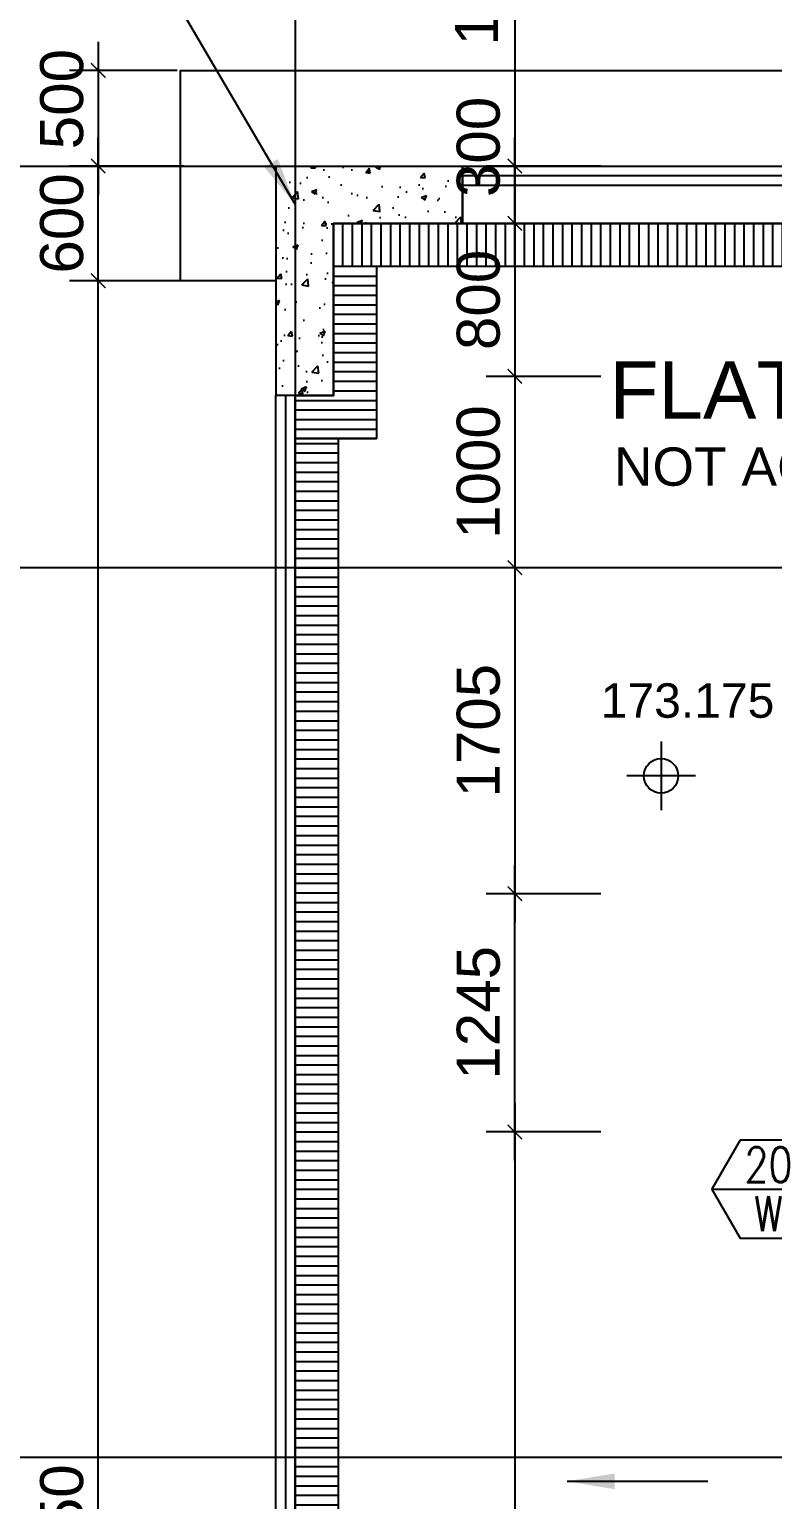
# Model space of a CAD drawing. Header units: millimetres. Extents: x 1500 to 71987, y 7230 to 49618.
# Drawn here: x 8609 to 12498, y 28478 to 36164 of the extents above; entities that cross this region are included whole.
import ezdxf
from ezdxf.enums import TextEntityAlignment as Align

# ---------------------------------------------------------------- set-up
doc = ezdxf.new("R2010")
doc.units = ezdxf.units.MM
doc.header["$MEASUREMENT"] = 0
doc.linetypes.add('CENTERX2', pattern=[101.6, 63.5, -12.7, 12.7, -12.7])
doc.layers.get('0').update_dxf_attribs({"color": 8})
doc.layers.get('Defpoints').update_dxf_attribs({"color": 8})
for name, color, linetype in [('Architectural Features', 8, 'Continuous'), ('arrow', 8, 'Continuous'), ('channel', 8, 'Continuous'), ('DLN032__', 8, 'Continuous'), ('GBP Dim', 8, 'Continuous'), ('GBP Text 200', 8, 'Continuous'), ('GBP Text 250', 8, 'Continuous'), ('grid', 8, 'CENTERX2'), ('hatch', 8, 'Continuous'), ('LEVEL', 8, 'Continuous'), ('parapet', 8, 'Continuous'), ('TEXT Ref', 8, 'Continuous'), ('WALL-NEW', 8, 'Continuous'), ('Window Mark', 8, 'Continuous')]:
    doc.layers.add(name, color=color, linetype=linetype)
doc.styles.add('ARIAL', font='arial.ttf')
doc.styles.add('BH', font='arial.ttf')
doc.styles.add('ROMANS', font='romans.shx')
doc.dimstyles.new('200 GBP', dxfattribs={"dimscale": 1.5, "dimtxt": 150, "dimasz": 50, "dimexe": 100, "dimexo": 50, "dimgap": 50, "dimtad": 1, "dimdec": 0, "dimzin": 0, "dimdsep": 46, "dimtxsty": 'BH', "dimblk": 'ARCHTICK', "dimcen": 0.09, "dimdle": 100, "dimclrd": 9, "dimclre": 9, "dimclrt": 1, "dimadec": 0, "dimazin": 0, "dimtfac": 1, "dimtdec": 0, "dimtix": 1, "dimtmove": 2, "dimatfit": 3, "dimldrblk": 'ARCHTICK', "dimfxl": 300, "dimfxlon": 1, "dimtolj": 1, "dimtzin": 0, "dimarcsym": 0})
doc.dimstyles.get("Standard").update_dxf_attribs({"dimtxt": 0.18, "dimasz": 0.18, "dimexe": 0.18, "dimexo": 0.0625, "dimgap": 0.09, "dimtad": 0, "dimtih": 1, "dimtoh": 1, "dimdec": 4, "dimzin": 0, "dimdsep": 46, "dimtxsty": 'Standard', "dimcen": 0.09, "dimadec": 0, "dimazin": 0, "dimtfac": 1, "dimtdec": 4, "dimtofl": 0, "dimtmove": 0, "dimatfit": 3, "dimfxl": 1, "dimtolj": 1, "dimtzin": 0, "dimarcsym": 0})

# ---------------------------------------------------------------- blocks, each defined once
blk = doc.blocks.new('A$C65CE4B9A')
at = {"layer": 'grid', "ltscale": 200}
for p, q in [((-59000, 10500), (-59000, -20450)), ((-66500, 0), (0, 0)), ((-66500, -6750), (0, -6750))]:
    blk.add_line(p, q, dxfattribs=at)
blk = doc.blocks.new('_ArchTick')
at = {"color": 0, "const_width": 0.1}
blk.add_lwpolyline([(0.5, 0.5), (-0.5, -0.5)], dxfattribs=at)
blk = doc.blocks.new('*D172')
at = {"layer": 'Defpoints', "color": 0, "transparency": 16777216}
for p in [(8969.3, 34850), (9878.9, 34850), (10378.9, 21600.1)]:
    blk.add_point(p, dxfattribs=at)
at = {"layer": 'GBP Dim', "color": 9, "lineweight": -2, "transparency": 16777216}
for p, q in [((8969.3, 21450.1), (8969.3, 35000)), ((9419.3, 34850), (8819.3, 34850)), ((9419.3, 21600.1), (8819.3, 21600.1))]:
    blk.add_line(p, q, dxfattribs=at)
at = {"layer": 'GBP Dim', "color": 9, "lineweight": -2, "transparency": 16777216, "xscale": 75, "yscale": 75, "zscale": 75}
for p, rotation in [((8969.3, 34850), 90), ((8969.3, 21600.1), 270)]:
    blk.add_blockref('_ArchTick', p, dxfattribs=dict(at, rotation=rotation))
at = {"layer": 'GBP Dim', "transparency": 16777216, "insert": (8779.3, 28225), "char_height": 225, "attachment_point": 5, "rotation": 90, "style": 'BH'}
blk.add_mtext('\\A1;13250', dxfattribs=at)
blk = doc.blocks.new('*D181')
at = {"layer": 'Defpoints', "color": 0, "transparency": 16777216}
for p in [(8969.1, 35450), (9500, 35450), (9500, 34850)]:
    blk.add_point(p, dxfattribs=at)
at = {"layer": 'GBP Dim', "color": 9, "lineweight": -2, "transparency": 16777216}
for p, q in [((8969.1, 34700), (8969.1, 35600)), ((9419.1, 35450), (8819.1, 35450)), ((9419.1, 34850), (8819.1, 34850))]:
    blk.add_line(p, q, dxfattribs=at)
at = {"layer": 'GBP Dim', "color": 9, "lineweight": -2, "transparency": 16777216, "xscale": 75, "yscale": 75, "zscale": 75}
for p, rotation in [((8969.1, 35450), 90), ((8969.1, 34850), 270)]:
    blk.add_blockref('_ArchTick', p, dxfattribs=dict(at, rotation=rotation))
at = {"layer": 'GBP Dim', "transparency": 16777216, "insert": (8779.2, 35150), "char_height": 225, "attachment_point": 5, "rotation": 90, "style": 'BH'}
blk.add_mtext('\\A1;600', dxfattribs=at)
blk = doc.blocks.new('*D182')
at = {"layer": 'Defpoints', "color": 0, "transparency": 16777216}
for p in [(12084.5, 35150), (11149.3, 34350), (12084.5, 34350)]:
    blk.add_point(p, dxfattribs=at)
at = {"layer": 'GBP Dim', "color": 9, "lineweight": -2, "transparency": 16777216}
for p, q in [((11149.3, 35300), (11149.3, 34200)), ((11599.3, 35150), (10999.3, 35150)), ((11599.3, 34350), (10999.3, 34350))]:
    blk.add_line(p, q, dxfattribs=at)
at = {"layer": 'GBP Dim', "color": 9, "lineweight": -2, "transparency": 16777216, "xscale": 75, "yscale": 75, "zscale": 75}
for p, rotation in [((11149.3, 35150), 90), ((11149.3, 34350), 270)]:
    blk.add_blockref('_ArchTick', p, dxfattribs=dict(at, rotation=rotation))
at = {"layer": 'GBP Dim', "transparency": 16777216, "insert": (10959.4, 34750), "char_height": 225, "attachment_point": 5, "rotation": 90, "style": 'BH'}
blk.add_mtext('\\A1;800', dxfattribs=at)
blk = doc.blocks.new('*D183')
at = {"layer": 'Defpoints', "color": 0, "transparency": 16777216}
for p in [(12084.5, 34350), (11149.3, 33350), (12085.4, 33350)]:
    blk.add_point(p, dxfattribs=at)
at = {"layer": 'GBP Dim', "color": 9, "lineweight": -2, "transparency": 16777216}
for p, q in [((11149.3, 34500), (11149.3, 33200)), ((11599.3, 34350), (10999.3, 34350)), ((11599.3, 33350), (10999.3, 33350))]:
    blk.add_line(p, q, dxfattribs=at)
at = {"layer": 'GBP Dim', "color": 9, "lineweight": -2, "transparency": 16777216, "xscale": 75, "yscale": 75, "zscale": 75}
for p, rotation in [((11149.3, 34350), 90), ((11149.3, 33350), 270)]:
    blk.add_blockref('_ArchTick', p, dxfattribs=dict(at, rotation=rotation))
at = {"layer": 'GBP Dim', "transparency": 16777216, "insert": (10959.4, 33850), "char_height": 225, "attachment_point": 5, "rotation": 90, "style": 'BH'}
blk.add_mtext('\\A1;1000', dxfattribs=at)
blk = doc.blocks.new('*D184')
at = {"layer": 'Defpoints', "color": 0, "transparency": 16777216}
for p in [(12077.7, 33350), (11149.3, 31645.2), (12084.5, 31645.2)]:
    blk.add_point(p, dxfattribs=at)
at = {"layer": 'GBP Dim', "color": 9, "lineweight": -2, "transparency": 16777216}
for p, q in [((11149.3, 33500), (11149.3, 31495.2)), ((11599.3, 33350), (10999.3, 33350)), ((11599.3, 31645.2), (10999.3, 31645.2))]:
    blk.add_line(p, q, dxfattribs=at)
at = {"layer": 'GBP Dim', "color": 9, "lineweight": -2, "transparency": 16777216, "xscale": 75, "yscale": 75, "zscale": 75}
for p, rotation in [((11149.3, 33350), 90), ((11149.3, 31645.2), 270)]:
    blk.add_blockref('_ArchTick', p, dxfattribs=dict(at, rotation=rotation))
at = {"layer": 'GBP Dim', "transparency": 16777216, "insert": (10959.4, 32497.6), "char_height": 225, "attachment_point": 5, "rotation": 90, "style": 'BH'}
blk.add_mtext('\\A1;1705', dxfattribs=at)
blk = doc.blocks.new('*D154')
at = {"layer": 'Defpoints', "color": 0, "transparency": 16777216}
for p in [(11149.5, 30400, 0), (11149.3, 24300), (11149.3, 24300)]:
    blk.add_point(p, dxfattribs=at)
at = {"layer": 'GBP Dim', "color": 9, "lineweight": -2, "transparency": 16777216}
for p, q in [((11149.3, 30550), (11149.3, 24150)), ((11149.3, 30400), (10999.3, 30400)), ((11149.3, 24300), (10999.3, 24300))]:
    blk.add_line(p, q, dxfattribs=at)
at = {"layer": 'GBP Dim', "color": 9, "lineweight": -2, "transparency": 16777216, "xscale": 75, "yscale": 75, "zscale": 75}
for p, rotation in [((11149.3, 30400), 90), ((11149.3, 24300), 270)]:
    blk.add_blockref('_ArchTick', p, dxfattribs=dict(at, rotation=rotation))
at = {"layer": 'GBP Dim', "transparency": 16777216, "insert": (10959.4, 27350), "char_height": 225, "attachment_point": 5, "rotation": 90, "style": 'BH'}
blk.add_mtext('\\A1;6100', dxfattribs=at)
blk = doc.blocks.new('ELEX')
at = {"layer": 'DLN032__'}
for p, q in [((0, 0.5), (0, -0.5)), ((0.5, 0), (-0.5, 0))]:
    blk.add_line(p, q, dxfattribs=at)
blk.add_circle((0, 0), 0.25, dxfattribs=at)
at = {"layer": 'DLN032__', "style": 'ROMANS'}
blk.add_attdef('ELEX', (0.257, 0.354), '', height=0.5, dxfattribs=at)
blk = doc.blocks.new('*D137')
at = {"layer": 'Defpoints', "color": 0, "transparency": 16777216}
for p in [(11487, 37409.8), (11149.3, 35450), (11501.6, 35450)]:
    blk.add_point(p, dxfattribs=at)
at = {"layer": 'GBP Dim', "color": 9, "lineweight": -2, "transparency": 16777216}
for p, q in [((11149.3, 37559.8), (11149.3, 35300)), ((11412, 37409.8), (10999.3, 37409.8)), ((11426.6, 35450), (10999.3, 35450))]:
    blk.add_line(p, q, dxfattribs=at)
at = {"layer": 'GBP Dim', "color": 9, "lineweight": -2, "transparency": 16777216, "xscale": 75, "yscale": 75, "zscale": 75}
for p, rotation in [((11149.3, 37409.8), 90), ((11149.3, 35450), 270)]:
    blk.add_blockref('_ArchTick', p, dxfattribs=dict(at, rotation=rotation))
at = {"layer": 'GBP Dim', "transparency": 16777216, "insert": (10950.7, 36429.9), "char_height": 225, "attachment_point": 5, "rotation": 90, "style": 'BH'}
blk.add_mtext('\\A1;1960', dxfattribs=at)
blk = doc.blocks.new('*D107')
at = {"layer": 'Defpoints', "color": 0, "transparency": 16777216}
for p in [(9456.8, 35949.8), (8969.3, 35449.8), (9456.8, 35449.8)]:
    blk.add_point(p, dxfattribs=at)
at = {"layer": 'GBP Dim', "color": 9, "lineweight": -2, "transparency": 16777216}
for p, q in [((8969.3, 36099.8), (8969.3, 35299.8)), ((9381.8, 35949.8), (8819.3, 35949.8)), ((9381.8, 35449.8), (8819.3, 35449.8))]:
    blk.add_line(p, q, dxfattribs=at)
at = {"layer": 'GBP Dim', "color": 9, "lineweight": -2, "transparency": 16777216, "xscale": 75, "yscale": 75, "zscale": 75}
for p, rotation in [((8969.3, 35949.8), 90), ((8969.3, 35449.8), 270)]:
    blk.add_blockref('_ArchTick', p, dxfattribs=dict(at, rotation=rotation))
at = {"layer": 'GBP Dim', "transparency": 16777216, "insert": (8779.4, 35799.8), "char_height": 225, "attachment_point": 5, "rotation": 90, "style": 'BH'}
blk.add_mtext('\\A1;500', dxfattribs=at)
blk = doc.blocks.new('*D108')
at = {"layer": 'Defpoints', "color": 0, "transparency": 16777216}
for p in [(14750, 42790.5), (10000, 37089.3), (14750, 35200)]:
    blk.add_point(p, dxfattribs=at)
at = {"layer": 'GBP Dim', "color": 9, "lineweight": -2, "transparency": 16777216}
for p, q in [((10000, 42340.5), (10000, 42940.5)), ((14750, 42340.5), (14750, 42940.5)), ((9850, 42790.5), (14900, 42790.5))]:
    blk.add_line(p, q, dxfattribs=at)
at = {"layer": 'GBP Dim', "color": 9, "lineweight": -2, "transparency": 16777216, "xscale": 75, "yscale": 75, "zscale": 75, "rotation": 180}
blk.add_blockref('_ArchTick', (10000, 42790.5), dxfattribs=at)
at = {"layer": 'GBP Dim', "color": 9, "lineweight": -2, "transparency": 16777216, "xscale": 75, "yscale": 75, "zscale": 75}
blk.add_blockref('_ArchTick', (14750, 42790.5), dxfattribs=at)
at = {"layer": 'GBP Dim', "transparency": 16777216, "insert": (12375, 42980.4), "char_height": 225, "attachment_point": 5, "style": 'BH'}
blk.add_mtext('\\A1;4750', dxfattribs=at)
blk = doc.blocks.new('*D243')
at = {"layer": 'Defpoints', "color": 0, "transparency": 16777216}
for p in [(11149.3, 31645.2), (12084.5, 31645.2), (12077.7, 30400)]:
    blk.add_point(p, dxfattribs=at)
at = {"layer": 'GBP Dim', "color": 9, "lineweight": -2, "transparency": 16777216}
for p, q in [((11149.3, 30250), (11149.3, 31795.2)), ((11599.3, 31645.2), (10999.3, 31645.2)), ((11599.3, 30400), (10999.3, 30400))]:
    blk.add_line(p, q, dxfattribs=at)
at = {"layer": 'GBP Dim', "color": 9, "lineweight": -2, "transparency": 16777216, "xscale": 75, "yscale": 75, "zscale": 75}
for p, rotation in [((11149.3, 31645.2), 90), ((11149.3, 30400), 270)]:
    blk.add_blockref('_ArchTick', p, dxfattribs=dict(at, rotation=rotation))
at = {"layer": 'GBP Dim', "transparency": 16777216, "insert": (10959.4, 31022.6), "char_height": 225, "attachment_point": 5, "rotation": 90, "style": 'BH'}
blk.add_mtext('\\A1;1245', dxfattribs=at)
blk = doc.blocks.new('*D244')
at = {"layer": 'Defpoints', "color": 0, "transparency": 16777216}
for p in [(11149.3, 35450), (12084.5, 35450), (12084.5, 35150)]:
    blk.add_point(p, dxfattribs=at)
at = {"layer": 'GBP Dim', "color": 9, "lineweight": -2, "transparency": 16777216}
for p, q in [((11149.3, 35000), (11149.3, 35600)), ((11599.3, 35450), (10999.3, 35450)), ((11599.3, 35150), (10999.3, 35150))]:
    blk.add_line(p, q, dxfattribs=at)
at = {"layer": 'GBP Dim', "color": 9, "lineweight": -2, "transparency": 16777216, "xscale": 75, "yscale": 75, "zscale": 75}
for p, rotation in [((11149.3, 35450), 90), ((11149.3, 35150), 270)]:
    blk.add_blockref('_ArchTick', p, dxfattribs=dict(at, rotation=rotation))
at = {"layer": 'GBP Dim', "transparency": 16777216, "insert": (10959.3, 35550), "char_height": 225, "attachment_point": 5, "rotation": 90, "style": 'BH'}
blk.add_mtext('\\A1;300', dxfattribs=at)
blk = doc.blocks.new('MISCWINDOWS')
blk.add_line((-4.04, 0), (4.04, 0))
blk.add_lwpolyline([(-2.02, 3.5), (-4.04, 0), (-2.02, -3.5), (2.02, -3.5), (4.04, 0), (2.02, 3.5)], close=True)
at = {"style": 'BH'}
for tag, p in [('MARK_NUMBER', (0, 1.75)), ('DWG_NUMBER', (0, -1.75))]:
    blk.add_attdef(tag, text='', height=2.5, dxfattribs=at).set_placement(p, align=Align.MIDDLE_CENTER)

msp = doc.modelspace()

# ---------------------------------------------------------------- hatches: boundary and pattern name
at = {"layer": 'channel'}
h = msp.add_hatch(dxfattribs=at)
h.set_pattern_fill('ANSI31,_O', color=256, scale=400, angle=45)
h.set_pattern_definition([(90, (10200, 34924.915), (-50, 1e-14), [])])
h.paths.add_polyline_path([(14700, 34924.9), (14700, 35149.9), (10200, 35149.9), (10200, 34924.9), (10425, 34924.9)])
h = msp.add_hatch(dxfattribs=at)
h.set_pattern_fill('ANSI31,_O', color=256, scale=400, angle=315)
h.set_pattern_definition([(0, (10000, 34024.915), (2e-14, 50), [])])
h.paths.add_polyline_path([(10225, 34024.9), (10425, 34024.9), (10425, 34924.9), (10200, 34924.9), (10200, 34249.9), (10000, 34249.9), (10000, 34024.9)])
h = msp.add_hatch(dxfattribs=at)
h.set_pattern_fill('ANSI31,_O', color=256, scale=400, angle=315)
h.set_pattern_definition([(0, (10000, 21700.06), (2e-14, 50), [])])
h.paths.add_polyline_path([(10225, 21700.1), (10225, 34024.9), (10000, 34024.9), (10000, 21700.1)])
at = {"layer": 'hatch'}
h = msp.add_hatch(dxfattribs=at)
h.set_pattern_fill('AR-CONC', color=256, scale=40, style=0)
h.set_pattern_definition([(50, (-579051.98, 745630.23), (286.904073, -25.100854), [30, -330]), (355, (-579051.98, 745630.23), (-55.50053, 300.87685), [24, -264]), (100.4514, (-579028.07, 745628.14), (231.40375, 275.77582), [25.49608, -280.456845]), (46.1842, (-579051.98, 745710.23), (426.89642, -66.2076), [45, -495]), (96.6356, (-579016.4, 745704.7), (373.86508, 389.64715), [38.24412, -420.6852]), (351.1842, (-579052, 745710.23), (373.86478, 389.64744), [36, -396]), (21, (-579011.98, 745690.23), (238.76282, -161.047556), [30, -330]), (326, (-579011.98, 745690.23), (97.32613, 290.06002), [24, -264]), (71.4514, (-578992.08, 745676.8), (336.08905, 129.0122), [25.49608, -280.456845]), (37.5, (-579051.98, 745630.23), (4.863942, 133.157542), [0, -260.8, 0, -268, 0, -265]), (7.5, (-579051.98, 745630.23), (105.227815, 157.764685), [0, -152.8, 0, -254.8, 0, -101]), (327.5, (-579141.18, 745630.23), (213.528974, -9.021949), [0, -100, 0, -312, 0, -414]), (317.5, (-579181.18, 745630.23), (233.274468, 40.041993), [0, -130, 0, -207.2, 0, -294])])
h.paths.add_polyline_path([(9900, 34249.9), (9900, 35450), (10875, 35450), (10875, 35149.9), (10200, 35149.9), (10200, 34249.9)])
edge = h.paths.add_edge_path()
edge.add_line((14825, 35450), (14825, 35450))
edge.add_line((14825, 35450), (15200, 35450))
edge.add_line((15200, 35450), (15200, 35325))
edge.add_line((15200, 35325), (14825, 35325))
edge.add_line((14825, 35325), (14825, 35150))
edge.add_line((14825, 35150), (14100, 35150))
edge.add_line((14100, 35150), (14100, 35450))
edge.add_line((14100, 35450), (14825, 35450))
edge.add_line((14825, 35450), (14825, 35450))
h.paths.add_polyline_path([(14825, 34350), (14700, 34350), (14700, 35150), (14825, 35150)])

# ---------------------------------------------------------------- linework, layer by layer
msp.add_line((10425, 34924.9), (10200, 34924.9))
at = {"layer": 'Architectural Features', "ltscale": 50}
msp.add_lwpolyline([(9900, 34850), (9400, 34850), (9400, 35949.8), (17700, 35949.8), (17700, 35449.8)], dxfattribs=at)
at = {"layer": 'channel'}
msp.add_line((10225, 34024.9), (10000, 34024.9), dxfattribs=at)
at = {"layer": 'channel', "ltscale": 1000}
msp.add_lwpolyline([(14700, 34924.9), (10425, 34924.9), (10425, 34024.9), (10225, 34024.9), (10225, 21925.1), (18900, 21925.1), (18900, 21700.1), (18900, 21700.1), (10000, 21700.1), (10000, 34249.9), (10200, 34249.9), (10200, 35149.9), (14700, 35149.9)], dxfattribs=at)
at = {"layer": 'parapet'}
for p, q in [((10875, 35450), (14100, 35450)), ((10875, 35400), (14100, 35400)), ((10875, 35350), (14100, 35350))]:
    msp.add_line(p, q, dxfattribs=at)
for points in [[(18900, 21600.1), (9900, 21600.1), (9899.3, 34249.9)], [(9950, 34249.9), (9950, 21650.1), (18900, 21650.1)], [(9950, 34249.9), (9950, 21700.1), (18900, 21700.1)], [(10000, 34249.9), (10000, 21700.1), (18900, 21700.1)]]:
    msp.add_lwpolyline(points, dxfattribs=at)
at = {"layer": 'WALL-NEW'}
msp.add_lwpolyline([(9900, 34249.9), (9900, 35450), (10875, 35450), (10875, 35149.9), (10200, 35149.9), (10200, 34249.9), (9900, 34249.9)], dxfattribs=at)
msp.add_lwpolyline([(10875, 35450), (14100, 35450), (14100, 35150), (10875, 35150)], close=True, dxfattribs=at)

# ---------------------------------------------------------------- block references
at = {"layer": 'DLN032__'}
ref = msp.add_blockref('ELEX', (11914.7, 32261.6), dxfattribs=dict(at, xscale=360, yscale=360, zscale=360))
ref.add_attrib('ELEX', '173.175', dxfattribs={"layer": 'LEVEL', "height": 180, "rotation": 360, "style": 'ARIAL'}).set_placement((11598.6, 32511.4), align=Align.BOTTOM_LEFT)
at = {"layer": 'TEXT Ref'}
msp.add_blockref('A$C65CE4B9A', (69000, 35450), dxfattribs=at)
at = {"layer": 'Window Mark'}
ref = msp.add_blockref('MISCWINDOWS', (12476.9, 30100.1), dxfattribs=dict(at, xscale=73.25, yscale=73.25, zscale=73.25))
ref.add_attrib('MARK_NUMBER', '20', dxfattribs={"layer": '0', "height": 183.12, "style": 'ROMANS', "width": 0.8}).set_placement((12476.9, 30228.3), align=Align.MIDDLE_CENTER)
ref.add_attrib('DWG_NUMBER', 'W', dxfattribs={"layer": '0', "height": 183.1, "style": 'ROMANS', "width": 0.8}).set_placement((12476.9, 29971.9), align=Align.MIDDLE_CENTER)

# ---------------------------------------------------------------- texts
at = {"layer": 'GBP Text 200', "insert": (12878.8, 33877.1), "char_height": 200, "width": 4596.124, "attachment_point": 5, "style": 'BH'}
msp.add_mtext('NOT ACCESSIBLE', dxfattribs=at)
at = {"layer": 'GBP Text 250', "insert": (12878.8, 34277.1), "char_height": 300, "width": 4596.124, "attachment_point": 5, "style": 'BH'}
msp.add_mtext('FLAT  ROOF', dxfattribs=at)

# ---------------------------------------------------------------- dimensions: what is measured, and where the dimension line sits
at = {"layer": 'GBP Dim'}
dim = msp.add_linear_dim(base=(14750, 42790.5), p1=(10000, 37089.3), p2=(14750, 35200), dimstyle='200 GBP', override={"dimclrt": 256}, dxfattribs=at)
dim.commit()
dim.dimension.update_dxf_attribs({"geometry": '*D108', "text_midpoint": (12375, 42980.4)})
for base, p1, p2, angle, picture, middle in [((11149.3, 35450), (11487, 37409.8), (11501.6, 35450), 90, '*D137', (10950.7, 36429.9)), ((8969.3, 35449.8), (9456.8, 35949.8), (9456.8, 35449.8), 90, '*D107', (8779.4, 35799.8)), ((11149.3, 35450), (12084.5, 35150), (12084.5, 35450), 270, '*D244', (10959.3, 35550)), ((8969.1, 35450), (9500, 34850), (9500, 35450), 90, '*D181', (8779.2, 35150))]:
    dim = msp.add_linear_dim(base=base, p1=p1, p2=p2, angle=angle, dimstyle='200 GBP', override={"dimclrt": 256}, dxfattribs=at)
    dim.commit()
    dim.dimension.update_dxf_attribs({"geometry": picture, "text_midpoint": middle, "dimtype": 160})
for base, p1, p2, angle, override, picture, middle in [((11149.3, 34350), (12084.5, 35150), (12084.5, 34350), 90, {"dimclrt": 256}, '*D182', (10959.4, 34750)), ((8969.3, 34850), (10378.9, 21600.1), (9878.9, 34850), 90, {"dimclrt": 256}, '*D172', (8779.3, 28225)), ((11149.3, 33350), (12084.5, 34350), (12085.4, 33350), 90, {"dimclrt": 256}, '*D183', (10959.4, 33850)), ((11149.3, 31645.2), (12077.7, 33350), (12084.5, 31645.2), 90, {"dimclrt": 256}, '*D184', (10959.4, 32497.6)), ((11149.3, 31645.2), (12077.7, 30400), (12084.5, 31645.2), 270, {"dimclrt": 256}, '*D243', (10959.4, 31022.6)), ((11149.3, 24300), (11149.5, 30400, 0), (11149.3, 24300), 90, {"dimclrt": 256, "dimfxl": 300, "dimfxlon": 1}, '*D154', (10959.4, 27350))]:
    dim = msp.add_linear_dim(base=base, p1=p1, p2=p2, angle=angle, dimstyle='200 GBP', override=override, dxfattribs=at)
    dim.commit()
    dim.dimension.update_dxf_attribs({"geometry": picture, "text_midpoint": middle})

# ---------------------------------------------------------------- leaders
at = {"layer": 'arrow'}
for points in [[(14700, 32937.1), (14313.7, 33350), (8426.4, 33350)], [(11422.4, 28573.1), (12158.8, 28573.1)]]:
    msp.add_leader(points, dimstyle='Standard', override={"dimscale": 2, "dimtxt": 200, "dimasz": 125, "dimexe": 166.67, "dimexo": 100, "dimgap": 100, "dimtih": 0, "dimtoh": 0, "dimdec": 0, "dimrnd": 5.001, "dimtxsty": 'BH', "dimdle": 166.666667, "dimclrd": 9, "dimclre": 9, "dimclrt": 1, "dimtdec": 0, "dimtix": 1, "dimtofl": 1, "dimtmove": 2, "dimfxl": 50}, dxfattribs=at)
at = {"layer": 'GBP Text 200'}
for points in [[(12879.6, 35350), (11704.2, 38684.5), (9554.6, 38684.5)], [(10000, 35249.9), (8698.9, 37468.3), (7644, 37468.3)]]:
    msp.add_leader(points, dimstyle='Standard', override={"dimscale": 2, "dimtxt": 200, "dimasz": 125, "dimexe": 166.67, "dimexo": 100, "dimgap": 100, "dimtih": 0, "dimtoh": 0, "dimdec": 0, "dimrnd": 5.001, "dimtxsty": 'BH', "dimdle": 166.666667, "dimclrd": 9, "dimclre": 9, "dimclrt": 1, "dimtdec": 0, "dimtix": 1, "dimtofl": 1, "dimtmove": 2, "dimfxl": 50}, dxfattribs=at)

doc.saveas('drawing.dxf')
